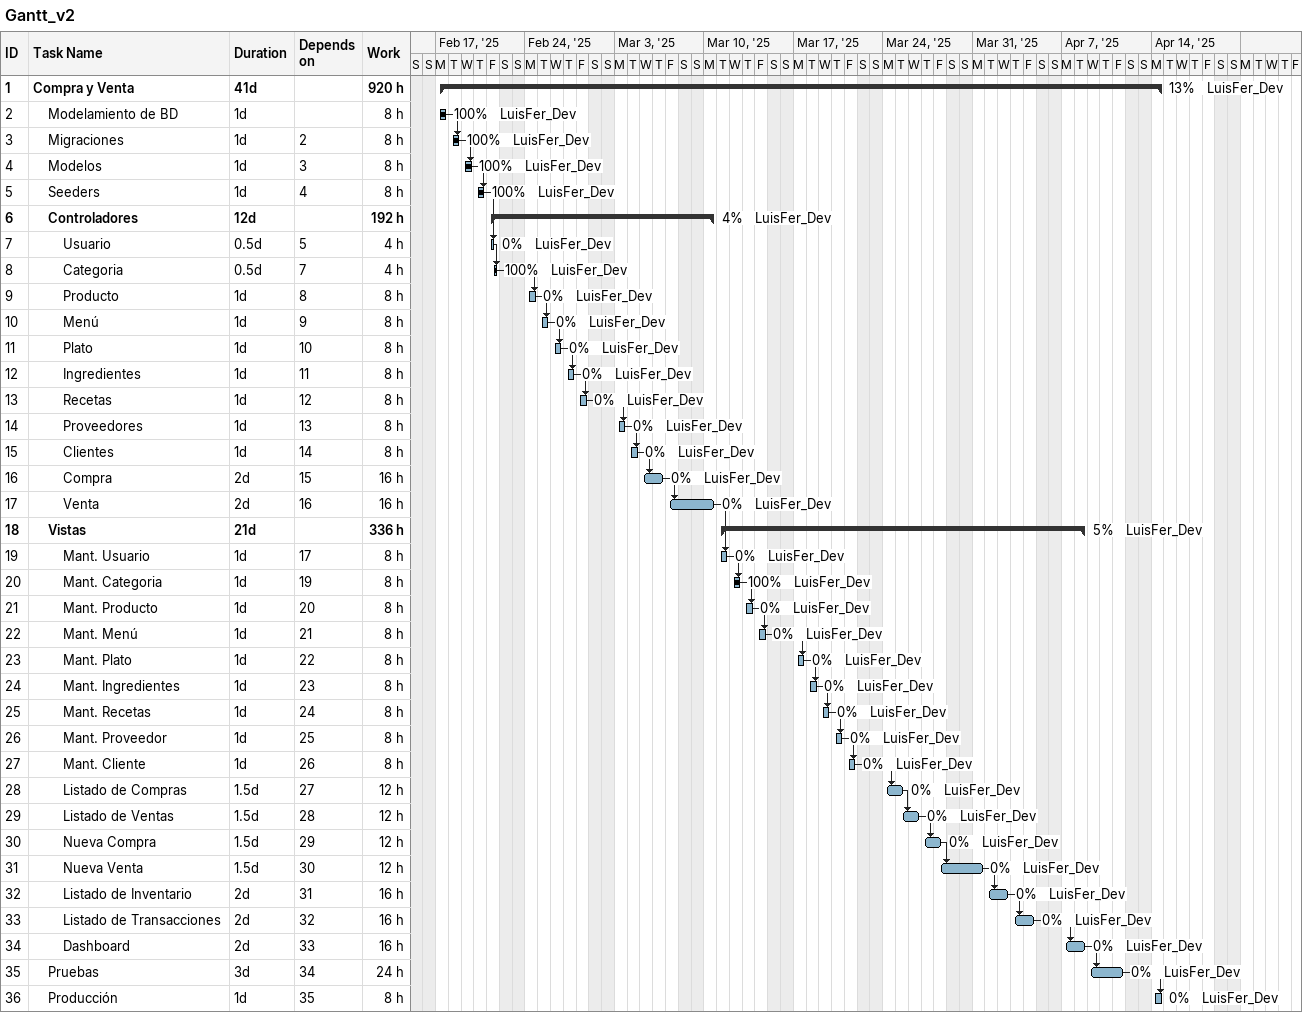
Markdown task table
Gantt_v2

| ID | Level | Task | Duration | Start | Finish | Predecessors | Resources | % complete | Work (h) |
|---|---|---|---|---|---|---|---|---|---|
| 1 | 1 | **Compra y Venta** | 41d | 2025-02-17 | 2025-04-14 |  | LuisFer_Dev | 13 | 920 |
| 2 | 2 | Modelamiento de BD | 1d | 2025-02-17 | 2025-02-17 |  | LuisFer_Dev | 100 | 8 |
| 3 | 2 | Migraciones | 1d | 2025-02-18 | 2025-02-18 | 2 | LuisFer_Dev | 100 | 8 |
| 4 | 2 | Modelos | 1d | 2025-02-19 | 2025-02-19 | 3 | LuisFer_Dev | 100 | 8 |
| 5 | 2 | Seeders | 1d | 2025-02-20 | 2025-02-20 | 4 | LuisFer_Dev | 100 | 8 |
| 6 | 2 | **Controladores** | 12d | 2025-02-21 | 2025-03-10 |  | LuisFer_Dev | 4 | 192 |
| 7 | 3 | Usuario | 0.5d | 2025-02-21 | 2025-02-21 | 5 | LuisFer_Dev | 0 | 4 |
| 8 | 3 | Categoria | 0.5d | 2025-02-21 | 2025-02-21 | 7 | LuisFer_Dev | 100 | 4 |
| 9 | 3 | Producto | 1d | 2025-02-24 | 2025-02-24 | 8 | LuisFer_Dev | 0 | 8 |
| 10 | 3 | Menú | 1d | 2025-02-25 | 2025-02-25 | 9 | LuisFer_Dev | 0 | 8 |
| 11 | 3 | Plato | 1d | 2025-02-26 | 2025-02-26 | 10 | LuisFer_Dev | 0 | 8 |
| 12 | 3 | Ingredientes | 1d | 2025-02-27 | 2025-02-27 | 11 | LuisFer_Dev | 0 | 8 |
| 13 | 3 | Recetas | 1d | 2025-02-28 | 2025-02-28 | 12 | LuisFer_Dev | 0 | 8 |
| 14 | 3 | Proveedores | 1d | 2025-03-03 | 2025-03-03 | 13 | LuisFer_Dev | 0 | 8 |
| 15 | 3 | Clientes | 1d | 2025-03-04 | 2025-03-04 | 14 | LuisFer_Dev | 0 | 8 |
| 16 | 3 | Compra | 2d | 2025-03-05 | 2025-03-06 | 15 | LuisFer_Dev | 0 | 16 |
| 17 | 3 | Venta | 2d | 2025-03-07 | 2025-03-10 | 16 | LuisFer_Dev | 0 | 16 |
| 18 | 2 | **Vistas** | 21d | 2025-03-11 | 2025-04-08 |  | LuisFer_Dev | 5 | 336 |
| 19 | 3 | Mant. Usuario | 1d | 2025-03-11 | 2025-03-11 | 17 | LuisFer_Dev | 0 | 8 |
| 20 | 3 | Mant. Categoria | 1d | 2025-03-12 | 2025-03-12 | 19 | LuisFer_Dev | 100 | 8 |
| 21 | 3 | Mant. Producto | 1d | 2025-03-13 | 2025-03-13 | 20 | LuisFer_Dev | 0 | 8 |
| 22 | 3 | Mant. Menú | 1d | 2025-03-14 | 2025-03-14 | 21 | LuisFer_Dev | 0 | 8 |
| 23 | 3 | Mant. Plato | 1d | 2025-03-17 | 2025-03-17 | 22 | LuisFer_Dev | 0 | 8 |
| 24 | 3 | Mant. Ingredientes | 1d | 2025-03-18 | 2025-03-18 | 23 | LuisFer_Dev | 0 | 8 |
| 25 | 3 | Mant. Recetas | 1d | 2025-03-19 | 2025-03-19 | 24 | LuisFer_Dev | 0 | 8 |
| 26 | 3 | Mant. Proveedor | 1d | 2025-03-20 | 2025-03-20 | 25 | LuisFer_Dev | 0 | 8 |
| 27 | 3 | Mant. Cliente | 1d | 2025-03-21 | 2025-03-21 | 26 | LuisFer_Dev | 0 | 8 |
| 28 | 3 | Listado de Compras | 1.5d | 2025-03-24 | 2025-03-25 | 27 | LuisFer_Dev | 0 | 12 |
| 29 | 3 | Listado de Ventas | 1.5d | 2025-03-25 | 2025-03-26 | 28 | LuisFer_Dev | 0 | 12 |
| 30 | 3 | Nueva Compra | 1.5d | 2025-03-27 | 2025-03-28 | 29 | LuisFer_Dev | 0 | 12 |
| 31 | 3 | Nueva Venta | 1.5d | 2025-03-28 | 2025-03-31 | 30 | LuisFer_Dev | 0 | 12 |
| 32 | 3 | Listado de Inventario | 2d | 2025-04-01 | 2025-04-02 | 31 | LuisFer_Dev | 0 | 16 |
| 33 | 3 | Listado de Transacciones | 2d | 2025-04-03 | 2025-04-04 | 32 | LuisFer_Dev | 0 | 16 |
| 34 | 3 | Dashboard | 2d | 2025-04-07 | 2025-04-08 | 33 | LuisFer_Dev | 0 | 16 |
| 35 | 2 | Pruebas | 3d | 2025-04-09 | 2025-04-11 | 34 | LuisFer_Dev | 0 | 24 |
| 36 | 2 | Producción | 1d | 2025-04-14 | 2025-04-14 | 35 | LuisFer_Dev | 0 | 8 |
